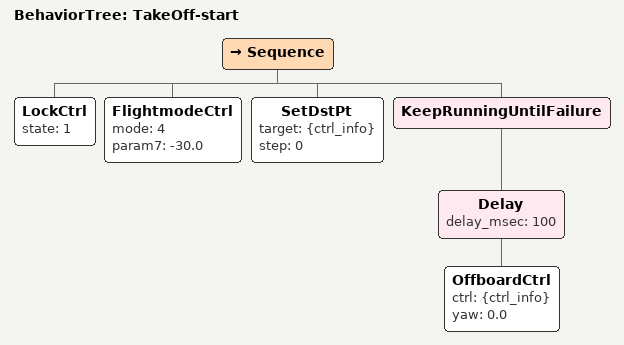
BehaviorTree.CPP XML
<?xml version="1.0" encoding="UTF-8"?>
<root BTCPP_format="4">

    <!-- 起飞测试树 -->
    <BehaviorTree ID="TakeOff-start">
        <Sequence>
            <LockCtrl state="1" />
            <FlightmodeCtrl mode="4" param7="-30.0" />
            <SetDstPt target="{ctrl_info}" step="0" />
            <KeepRunningUntilFailure>
                <Delay delay_msec="100">
                    <OffboardCtrl ctrl="{ctrl_info}" yaw="0.0"/>
                </Delay>
            </KeepRunningUntilFailure>
        </Sequence>
    </BehaviorTree>

</root>
